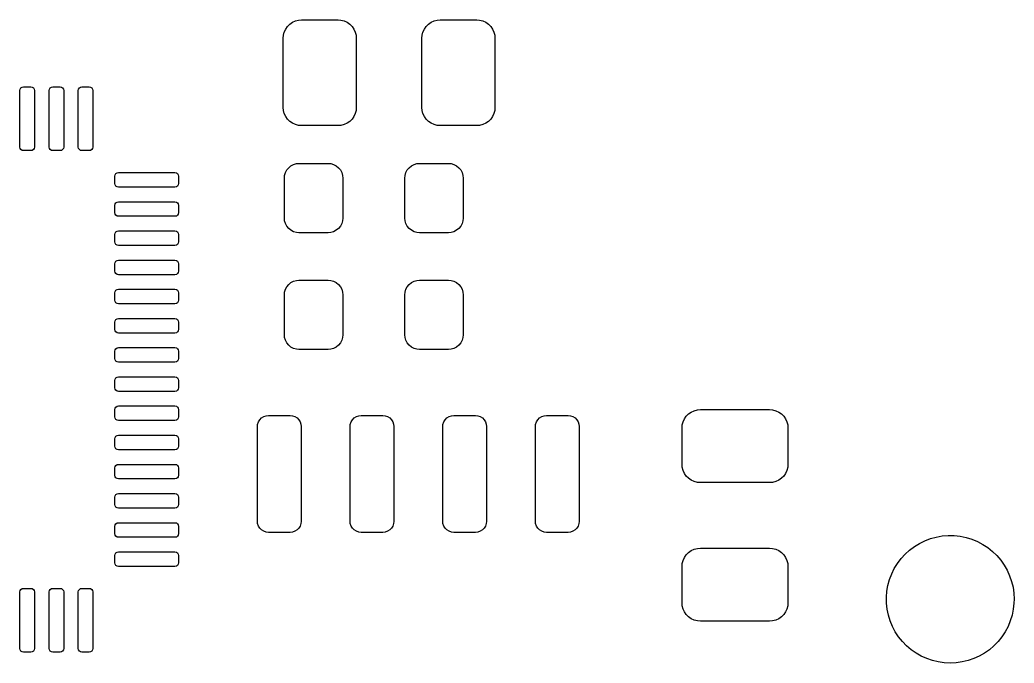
# Model space of a CAD drawing. Extents: x 92.4 to 156.4, y -90.2 to -56.2.
# Drawn here: x 126.7 to 140.32, y -79.03 to -70.21 of the extents above; entities that cross this region are included whole.
import ezdxf

# ---------------------------------------------------------------- set-up
doc = ezdxf.new("R2010")
doc.units = 0
doc.layers.add('BLACK', color=7, linetype='CONTINUOUS')

msp = doc.modelspace()

# ---------------------------------------------------------------- linework, layer by layer
at = {"layer": 'BLACK', "linetype": 'CONTINUOUS'}
for p, q in [((130.343, -70.3333), (130.368, -70.2968)), ((130.368, -70.2968), (130.4, -70.2654)), ((130.4, -70.2654), (130.436, -70.24)), ((130.436, -70.24), (130.477, -70.2215)), ((130.477, -70.2215), (130.52, -70.2105)), ((130.52, -70.2105), (130.56, -70.2072)), ((130.56, -70.2072), (131.06, -70.2072)), ((131.06, -70.2072), (131.1, -70.2105)), ((131.1, -70.2105), (131.143, -70.2215)), ((131.143, -70.2215), (131.184, -70.24)), ((131.184, -70.24), (131.22, -70.2654)), ((131.22, -70.2654), (131.252, -70.2968)), ((131.252, -70.2968), (131.277, -70.3333)), ((132.243, -70.3333), (132.268, -70.2968)), ((132.268, -70.2968), (132.3, -70.2654)), ((132.3, -70.2654), (132.336, -70.24)), ((132.336, -70.24), (132.377, -70.2215)), ((132.377, -70.2215), (132.42, -70.2105)), ((132.42, -70.2105), (132.46, -70.2072)), ((132.46, -70.2072), (132.96, -70.2072)), ((132.96, -70.2072), (133, -70.2105)), ((133, -70.2105), (133.043, -70.2215)), ((133.043, -70.2215), (133.084, -70.24)), ((133.084, -70.24), (133.12, -70.2654)), ((133.12, -70.2654), (133.152, -70.2968)), ((133.152, -70.2968), (133.177, -70.3333)), ((130.31, -70.4572), (130.313, -70.4168)), ((130.313, -70.4168), (130.324, -70.3737)), ((130.324, -70.3737), (130.343, -70.3333)), ((131.277, -70.3333), (131.296, -70.3737)), ((131.296, -70.3737), (131.307, -70.4168)), ((131.307, -70.4168), (131.31, -70.4572)), ((132.21, -70.4572), (132.213, -70.4168)), ((132.213, -70.4168), (132.224, -70.3737)), ((132.224, -70.3737), (132.243, -70.3333)), ((133.177, -70.3333), (133.196, -70.3737)), ((133.196, -70.3737), (133.207, -70.4168)), ((133.207, -70.4168), (133.21, -70.4572)), ((130.31, -71.4072), (130.31, -70.4572)), ((131.31, -70.4572), (131.31, -71.4072)), ((132.21, -71.4072), (132.21, -70.4572)), ((133.21, -70.4572), (133.21, -71.4072)), ((126.7, -71.175), (126.704, -71.1559)), ((126.7, -71.95), (126.7, -71.175)), ((126.704, -71.1559), (126.715, -71.1396)), ((126.715, -71.1396), (126.731, -71.1288)), ((126.731, -71.1288), (126.75, -71.125)), ((126.75, -71.125), (126.85, -71.125)), ((126.85, -71.125), (126.869, -71.1288)), ((126.869, -71.1288), (126.885, -71.1396)), ((126.885, -71.1396), (126.896, -71.1559)), ((126.896, -71.1559), (126.9, -71.175)), ((126.9, -71.175), (126.9, -71.95)), ((127.1, -71.175), (127.104, -71.1559)), ((127.1, -71.95), (127.1, -71.175)), ((127.104, -71.1559), (127.115, -71.1396)), ((127.115, -71.1396), (127.131, -71.1288)), ((127.131, -71.1288), (127.15, -71.125)), ((127.15, -71.125), (127.25, -71.125)), ((127.25, -71.125), (127.269, -71.1288)), ((127.269, -71.1288), (127.285, -71.1396)), ((127.285, -71.1396), (127.296, -71.1559)), ((127.296, -71.1559), (127.3, -71.175)), ((127.3, -71.175), (127.3, -71.95)), ((127.5, -71.175), (127.504, -71.1559)), ((127.5, -71.95), (127.5, -71.175)), ((127.504, -71.1559), (127.515, -71.1396)), ((127.515, -71.1396), (127.531, -71.1288)), ((127.531, -71.1288), (127.55, -71.125)), ((127.55, -71.125), (127.65, -71.125)), ((127.65, -71.125), (127.669, -71.1288)), ((127.669, -71.1288), (127.685, -71.1396)), ((127.685, -71.1396), (127.696, -71.1559)), ((127.696, -71.1559), (127.7, -71.175)), ((127.7, -71.175), (127.7, -71.95)), ((130.313, -71.4476), (130.31, -71.4072)), ((130.324, -71.4906), (130.313, -71.4476)), ((130.343, -71.531), (130.324, -71.4906)), ((130.368, -71.5675), (130.343, -71.531)), ((131.277, -71.531), (131.252, -71.5675)), ((131.296, -71.4906), (131.277, -71.531)), ((131.307, -71.4476), (131.296, -71.4906)), ((131.31, -71.4072), (131.307, -71.4476)), ((132.213, -71.4476), (132.21, -71.4072)), ((132.224, -71.4906), (132.213, -71.4476)), ((132.243, -71.531), (132.224, -71.4906)), ((132.268, -71.5675), (132.243, -71.531)), ((133.177, -71.531), (133.152, -71.5675)), ((133.196, -71.4906), (133.177, -71.531)), ((133.207, -71.4476), (133.196, -71.4906)), ((133.21, -71.4072), (133.207, -71.4476)), ((130.4, -71.599), (130.368, -71.5675)), ((130.436, -71.6243), (130.4, -71.599)), ((130.477, -71.6428), (130.436, -71.6243)), ((130.52, -71.6539), (130.477, -71.6428)), ((130.56, -71.6572), (130.52, -71.6539)), ((131.06, -71.6572), (130.56, -71.6572)), ((131.1, -71.6539), (131.06, -71.6572)), ((131.143, -71.6428), (131.1, -71.6539)), ((131.184, -71.6243), (131.143, -71.6428)), ((131.22, -71.599), (131.184, -71.6243)), ((131.252, -71.5675), (131.22, -71.599)), ((132.3, -71.599), (132.268, -71.5675)), ((132.336, -71.6243), (132.3, -71.599)), ((132.377, -71.6428), (132.336, -71.6243)), ((132.42, -71.6539), (132.377, -71.6428)), ((132.46, -71.6572), (132.42, -71.6539)), ((132.96, -71.6572), (132.46, -71.6572)), ((133, -71.6539), (132.96, -71.6572)), ((133.043, -71.6428), (133, -71.6539)), ((133.084, -71.6243), (133.043, -71.6428)), ((133.12, -71.599), (133.084, -71.6243)), ((133.152, -71.5675), (133.12, -71.599)), ((126.704, -71.9691), (126.7, -71.95)), ((126.715, -71.9854), (126.704, -71.9691)), ((126.731, -71.9962), (126.715, -71.9854)), ((126.75, -72), (126.731, -71.9962)), ((126.85, -72), (126.75, -72)), ((126.869, -71.9962), (126.85, -72)), ((126.885, -71.9854), (126.869, -71.9962)), ((126.896, -71.9691), (126.885, -71.9854)), ((126.9, -71.95), (126.896, -71.9691)), ((127.104, -71.9691), (127.1, -71.95)), ((127.115, -71.9854), (127.104, -71.9691)), ((127.131, -71.9962), (127.115, -71.9854)), ((127.15, -72), (127.131, -71.9962)), ((127.25, -72), (127.15, -72)), ((127.269, -71.9962), (127.25, -72)), ((127.285, -71.9854), (127.269, -71.9962)), ((127.296, -71.9691), (127.285, -71.9854)), ((127.3, -71.95), (127.296, -71.9691)), ((127.504, -71.9691), (127.5, -71.95)), ((127.515, -71.9854), (127.504, -71.9691)), ((127.531, -71.9962), (127.515, -71.9854)), ((127.55, -72), (127.531, -71.9962)), ((127.65, -72), (127.55, -72)), ((127.669, -71.9962), (127.65, -72)), ((127.685, -71.9854), (127.669, -71.9962)), ((127.696, -71.9691), (127.685, -71.9854)), ((127.7, -71.95), (127.696, -71.9691)), ((130.384, -72.2336), (130.415, -72.208)), ((130.415, -72.208), (130.451, -72.1893)), ((130.451, -72.1893), (130.49, -72.1782)), ((130.49, -72.1782), (130.525, -72.175)), ((130.525, -72.175), (130.925, -72.175)), ((130.925, -72.175), (130.96, -72.1782)), ((130.96, -72.1782), (130.999, -72.1893)), ((130.999, -72.1893), (131.035, -72.208)), ((131.035, -72.208), (131.066, -72.2336)), ((132.034, -72.2336), (132.065, -72.208)), ((132.065, -72.208), (132.101, -72.1893)), ((132.101, -72.1893), (132.14, -72.1782)), ((132.14, -72.1782), (132.175, -72.175)), ((132.175, -72.175), (132.575, -72.175)), ((132.575, -72.175), (132.61, -72.1782)), ((132.61, -72.1782), (132.649, -72.1893)), ((132.649, -72.1893), (132.685, -72.208)), ((132.685, -72.208), (132.716, -72.2336)), ((128, -72.35), (128.004, -72.3309)), ((128.004, -72.3309), (128.015, -72.3146)), ((128.015, -72.3146), (128.031, -72.3038)), ((128.031, -72.3038), (128.05, -72.3)), ((128.05, -72.3), (128.825, -72.3)), ((128.825, -72.3), (128.844, -72.3038)), ((128.844, -72.3038), (128.86, -72.3146)), ((128.86, -72.3146), (128.871, -72.3309)), ((128.871, -72.3309), (128.875, -72.35)), ((130.325, -72.375), (130.328, -72.3396)), ((130.328, -72.3396), (130.339, -72.3007)), ((130.339, -72.3007), (130.358, -72.2649)), ((130.358, -72.2649), (130.384, -72.2336)), ((131.066, -72.2336), (131.092, -72.2649)), ((131.092, -72.2649), (131.111, -72.3007)), ((131.111, -72.3007), (131.122, -72.3396)), ((131.122, -72.3396), (131.125, -72.375)), ((131.975, -72.375), (131.978, -72.3396)), ((131.978, -72.3396), (131.989, -72.3007)), ((131.989, -72.3007), (132.008, -72.2649)), ((132.008, -72.2649), (132.034, -72.2336)), ((132.716, -72.2336), (132.742, -72.2649)), ((132.742, -72.2649), (132.761, -72.3007)), ((132.761, -72.3007), (132.772, -72.3396)), ((132.772, -72.3396), (132.775, -72.375)), ((128, -72.45), (128, -72.35)), ((128.004, -72.4691), (128, -72.45)), ((128.015, -72.4854), (128.004, -72.4691)), ((128.871, -72.4691), (128.86, -72.4854)), ((128.875, -72.45), (128.871, -72.4691)), ((128.875, -72.35), (128.875, -72.45)), ((130.325, -72.925), (130.325, -72.375)), ((131.125, -72.375), (131.125, -72.925)), ((131.975, -72.925), (131.975, -72.375)), ((132.775, -72.375), (132.775, -72.925)), ((128.031, -72.4962), (128.015, -72.4854)), ((128.05, -72.5), (128.031, -72.4962)), ((128.825, -72.5), (128.05, -72.5)), ((128.844, -72.4962), (128.825, -72.5)), ((128.86, -72.4854), (128.844, -72.4962)), ((128, -72.75), (128.004, -72.7309)), ((128, -72.85), (128, -72.75)), ((128.004, -72.7309), (128.015, -72.7146)), ((128.015, -72.7146), (128.031, -72.7038)), ((128.031, -72.7038), (128.05, -72.7)), ((128.05, -72.7), (128.825, -72.7)), ((128.825, -72.7), (128.844, -72.7038)), ((128.844, -72.7038), (128.86, -72.7146)), ((128.86, -72.7146), (128.871, -72.7309)), ((128.871, -72.7309), (128.875, -72.75)), ((128.875, -72.75), (128.875, -72.85)), ((128.004, -72.8691), (128, -72.85)), ((128.015, -72.8854), (128.004, -72.8691)), ((128.031, -72.8962), (128.015, -72.8854)), ((128.86, -72.8854), (128.844, -72.8962)), ((128.871, -72.8691), (128.86, -72.8854)), ((128.875, -72.85), (128.871, -72.8691)), ((128.05, -72.9), (128.031, -72.8962)), ((128.825, -72.9), (128.05, -72.9)), ((128.844, -72.8962), (128.825, -72.9)), ((130.328, -72.9604), (130.325, -72.925)), ((130.339, -72.9993), (130.328, -72.9604)), ((130.358, -73.0351), (130.339, -72.9993)), ((131.111, -72.9993), (131.092, -73.0351)), ((131.122, -72.9604), (131.111, -72.9993)), ((131.125, -72.925), (131.122, -72.9604)), ((131.978, -72.9604), (131.975, -72.925)), ((131.989, -72.9993), (131.978, -72.9604)), ((132.008, -73.0351), (131.989, -72.9993)), ((132.761, -72.9993), (132.742, -73.0351)), ((132.772, -72.9604), (132.761, -72.9993)), ((132.775, -72.925), (132.772, -72.9604)), ((128, -73.15), (128.004, -73.1309)), ((128, -73.25), (128, -73.15)), ((128.004, -73.1309), (128.015, -73.1146)), ((128.015, -73.1146), (128.031, -73.1038)), ((128.031, -73.1038), (128.05, -73.1)), ((128.05, -73.1), (128.825, -73.1)), ((128.825, -73.1), (128.844, -73.1038)), ((128.844, -73.1038), (128.86, -73.1146)), ((128.86, -73.1146), (128.871, -73.1309)), ((128.871, -73.1309), (128.875, -73.15)), ((128.875, -73.15), (128.875, -73.25)), ((130.384, -73.0664), (130.358, -73.0351)), ((130.415, -73.092), (130.384, -73.0664)), ((130.451, -73.1107), (130.415, -73.092)), ((130.49, -73.1218), (130.451, -73.1107)), ((130.525, -73.125), (130.49, -73.1218)), ((130.925, -73.125), (130.525, -73.125)), ((130.96, -73.1218), (130.925, -73.125)), ((130.999, -73.1107), (130.96, -73.1218)), ((131.035, -73.092), (130.999, -73.1107)), ((131.066, -73.0664), (131.035, -73.092)), ((131.092, -73.0351), (131.066, -73.0664)), ((132.034, -73.0664), (132.008, -73.0351)), ((132.065, -73.092), (132.034, -73.0664)), ((132.101, -73.1107), (132.065, -73.092)), ((132.14, -73.1218), (132.101, -73.1107)), ((132.175, -73.125), (132.14, -73.1218)), ((132.575, -73.125), (132.175, -73.125)), ((132.61, -73.1218), (132.575, -73.125)), ((132.649, -73.1107), (132.61, -73.1218)), ((132.685, -73.092), (132.649, -73.1107)), ((132.716, -73.0664), (132.685, -73.092)), ((132.742, -73.0351), (132.716, -73.0664)), ((128.004, -73.2691), (128, -73.25)), ((128.015, -73.2854), (128.004, -73.2691)), ((128.031, -73.2962), (128.015, -73.2854)), ((128.05, -73.3), (128.031, -73.2962)), ((128.825, -73.3), (128.05, -73.3)), ((128.844, -73.2962), (128.825, -73.3)), ((128.86, -73.2854), (128.844, -73.2962)), ((128.871, -73.2691), (128.86, -73.2854)), ((128.875, -73.25), (128.871, -73.2691)), ((128, -73.55), (128.004, -73.5309)), ((128, -73.65), (128, -73.55)), ((128.004, -73.5309), (128.015, -73.5146)), ((128.015, -73.5146), (128.031, -73.5038)), ((128.031, -73.5038), (128.05, -73.5)), ((128.05, -73.5), (128.825, -73.5)), ((128.825, -73.5), (128.844, -73.5038)), ((128.844, -73.5038), (128.86, -73.5146)), ((128.86, -73.5146), (128.871, -73.5309)), ((128.871, -73.5309), (128.875, -73.55)), ((128.875, -73.55), (128.875, -73.65)), ((128.004, -73.6691), (128, -73.65)), ((128.015, -73.6854), (128.004, -73.6691)), ((128.031, -73.6962), (128.015, -73.6854)), ((128.05, -73.7), (128.031, -73.6962)), ((128.825, -73.7), (128.05, -73.7)), ((128.844, -73.6962), (128.825, -73.7)), ((128.86, -73.6854), (128.844, -73.6962)), ((128.871, -73.6691), (128.86, -73.6854)), ((128.875, -73.65), (128.871, -73.6691)), ((130.358, -73.8649), (130.384, -73.8336)), ((130.384, -73.8336), (130.415, -73.808)), ((130.415, -73.808), (130.451, -73.7893)), ((130.451, -73.7893), (130.49, -73.7782)), ((130.49, -73.7782), (130.525, -73.775)), ((130.525, -73.775), (130.925, -73.775)), ((130.925, -73.775), (130.96, -73.7782)), ((130.96, -73.7782), (130.999, -73.7893)), ((130.999, -73.7893), (131.035, -73.808)), ((131.035, -73.808), (131.066, -73.8336)), ((131.066, -73.8336), (131.092, -73.8649)), ((132.008, -73.8649), (132.034, -73.8336)), ((132.034, -73.8336), (132.065, -73.808)), ((132.065, -73.808), (132.101, -73.7893)), ((132.101, -73.7893), (132.14, -73.7782)), ((132.14, -73.7782), (132.175, -73.775)), ((132.175, -73.775), (132.575, -73.775)), ((132.575, -73.775), (132.61, -73.7782)), ((132.61, -73.7782), (132.649, -73.7893)), ((132.649, -73.7893), (132.685, -73.808)), ((132.685, -73.808), (132.716, -73.8336)), ((132.716, -73.8336), (132.742, -73.8649)), ((128, -73.95), (128.004, -73.9309)), ((128, -74.05), (128, -73.95)), ((128.004, -73.9309), (128.015, -73.9146)), ((128.015, -73.9146), (128.031, -73.9038)), ((128.031, -73.9038), (128.05, -73.9)), ((128.05, -73.9), (128.825, -73.9)), ((128.825, -73.9), (128.844, -73.9038)), ((128.844, -73.9038), (128.86, -73.9146)), ((128.86, -73.9146), (128.871, -73.9309)), ((128.871, -73.9309), (128.875, -73.95)), ((128.875, -73.95), (128.875, -74.05)), ((130.325, -73.975), (130.328, -73.9396)), ((130.325, -74.525), (130.325, -73.975)), ((130.328, -73.9396), (130.339, -73.9007)), ((130.339, -73.9007), (130.358, -73.8649)), ((131.092, -73.8649), (131.111, -73.9007)), ((131.111, -73.9007), (131.122, -73.9396)), ((131.122, -73.9396), (131.125, -73.975)), ((131.125, -73.975), (131.125, -74.525)), ((131.975, -73.975), (131.978, -73.9396)), ((131.975, -74.525), (131.975, -73.975)), ((131.978, -73.9396), (131.989, -73.9007)), ((131.989, -73.9007), (132.008, -73.8649)), ((132.742, -73.8649), (132.761, -73.9007)), ((132.761, -73.9007), (132.772, -73.9396)), ((132.772, -73.9396), (132.775, -73.975)), ((132.775, -73.975), (132.775, -74.525)), ((128.004, -74.0691), (128, -74.05)), ((128.015, -74.0854), (128.004, -74.0691)), ((128.031, -74.0962), (128.015, -74.0854)), ((128.05, -74.1), (128.031, -74.0962)), ((128.825, -74.1), (128.05, -74.1)), ((128.844, -74.0962), (128.825, -74.1)), ((128.86, -74.0854), (128.844, -74.0962)), ((128.871, -74.0691), (128.86, -74.0854)), ((128.875, -74.05), (128.871, -74.0691)), ((128, -74.35), (128.004, -74.3309)), ((128, -74.45), (128, -74.35)), ((128.004, -74.3309), (128.015, -74.3146)), ((128.015, -74.3146), (128.031, -74.3038)), ((128.031, -74.3038), (128.05, -74.3)), ((128.05, -74.3), (128.825, -74.3)), ((128.825, -74.3), (128.844, -74.3038)), ((128.844, -74.3038), (128.86, -74.3146)), ((128.86, -74.3146), (128.871, -74.3309)), ((128.871, -74.3309), (128.875, -74.35)), ((128.875, -74.35), (128.875, -74.45)), ((128.004, -74.4691), (128, -74.45)), ((128.015, -74.4854), (128.004, -74.4691)), ((128.031, -74.4962), (128.015, -74.4854)), ((128.05, -74.5), (128.031, -74.4962)), ((128.825, -74.5), (128.05, -74.5)), ((128.844, -74.4962), (128.825, -74.5)), ((128.86, -74.4854), (128.844, -74.4962)), ((128.871, -74.4691), (128.86, -74.4854)), ((128.875, -74.45), (128.871, -74.4691)), ((130.328, -74.5604), (130.325, -74.525)), ((131.125, -74.525), (131.122, -74.5604)), ((131.978, -74.5604), (131.975, -74.525)), ((132.775, -74.525), (132.772, -74.5604)), ((130.339, -74.5993), (130.328, -74.5604)), ((130.358, -74.6351), (130.339, -74.5993)), ((130.384, -74.6664), (130.358, -74.6351)), ((131.092, -74.6351), (131.066, -74.6664)), ((131.111, -74.5993), (131.092, -74.6351)), ((131.122, -74.5604), (131.111, -74.5993)), ((131.989, -74.5993), (131.978, -74.5604)), ((132.008, -74.6351), (131.989, -74.5993)), ((132.034, -74.6664), (132.008, -74.6351)), ((132.742, -74.6351), (132.716, -74.6664)), ((132.761, -74.5993), (132.742, -74.6351)), ((132.772, -74.5604), (132.761, -74.5993)), ((128, -74.75), (128.004, -74.7309)), ((128, -74.85), (128, -74.75)), ((128.004, -74.7309), (128.015, -74.7146)), ((128.015, -74.7146), (128.031, -74.7038)), ((128.031, -74.7038), (128.05, -74.7)), ((128.05, -74.7), (128.825, -74.7)), ((128.825, -74.7), (128.844, -74.7038)), ((128.844, -74.7038), (128.86, -74.7146)), ((128.86, -74.7146), (128.871, -74.7309)), ((128.871, -74.7309), (128.875, -74.75)), ((128.875, -74.75), (128.875, -74.85)), ((130.415, -74.692), (130.384, -74.6664)), ((130.451, -74.7107), (130.415, -74.692)), ((130.49, -74.7218), (130.451, -74.7107)), ((130.525, -74.725), (130.49, -74.7218)), ((130.925, -74.725), (130.525, -74.725)), ((130.96, -74.7218), (130.925, -74.725)), ((130.999, -74.7107), (130.96, -74.7218)), ((131.035, -74.692), (130.999, -74.7107)), ((131.066, -74.6664), (131.035, -74.692)), ((132.065, -74.692), (132.034, -74.6664)), ((132.101, -74.7107), (132.065, -74.692)), ((132.14, -74.7218), (132.101, -74.7107)), ((132.175, -74.725), (132.14, -74.7218)), ((132.575, -74.725), (132.175, -74.725)), ((132.61, -74.7218), (132.575, -74.725)), ((132.649, -74.7107), (132.61, -74.7218)), ((132.685, -74.692), (132.649, -74.7107)), ((132.716, -74.6664), (132.685, -74.692)), ((128.004, -74.8691), (128, -74.85)), ((128.015, -74.8854), (128.004, -74.8691)), ((128.031, -74.8962), (128.015, -74.8854)), ((128.05, -74.9), (128.031, -74.8962)), ((128.825, -74.9), (128.05, -74.9)), ((128.844, -74.8962), (128.825, -74.9)), ((128.86, -74.8854), (128.844, -74.8962)), ((128.871, -74.8691), (128.86, -74.8854)), ((128.875, -74.85), (128.871, -74.8691)), ((128, -75.15), (128.004, -75.1309)), ((128, -75.25), (128, -75.15)), ((128.004, -75.1309), (128.015, -75.1146)), ((128.015, -75.1146), (128.031, -75.1038)), ((128.031, -75.1038), (128.05, -75.1)), ((128.05, -75.1), (128.825, -75.1)), ((128.825, -75.1), (128.844, -75.1038)), ((128.844, -75.1038), (128.86, -75.1146)), ((128.86, -75.1146), (128.871, -75.1309)), ((128.871, -75.1309), (128.875, -75.15)), ((128.875, -75.15), (128.875, -75.25)), ((128.004, -75.2691), (128, -75.25)), ((128.015, -75.2854), (128.004, -75.2691)), ((128.031, -75.2962), (128.015, -75.2854)), ((128.05, -75.3), (128.031, -75.2962)), ((128.825, -75.3), (128.05, -75.3)), ((128.844, -75.2962), (128.825, -75.3)), ((128.86, -75.2854), (128.844, -75.2962)), ((128.871, -75.2691), (128.86, -75.2854)), ((128.875, -75.25), (128.871, -75.2691)), ((128, -75.55), (128.004, -75.5309)), ((128, -75.65), (128, -75.55)), ((128.004, -75.5309), (128.015, -75.5146)), ((128.015, -75.5146), (128.031, -75.5038)), ((128.031, -75.5038), (128.05, -75.5)), ((128.05, -75.5), (128.825, -75.5)), ((128.825, -75.5), (128.844, -75.5038)), ((128.844, -75.5038), (128.86, -75.5146)), ((128.86, -75.5146), (128.871, -75.5309)), ((128.871, -75.5309), (128.875, -75.55)), ((128.875, -75.55), (128.875, -75.65)), ((135.833, -75.6396), (135.865, -75.6082)), ((135.865, -75.6082), (135.901, -75.5828)), ((135.901, -75.5828), (135.942, -75.5643)), ((135.942, -75.5643), (135.985, -75.5533)), ((135.985, -75.5533), (136.025, -75.55)), ((136.025, -75.55), (136.975, -75.55)), ((136.975, -75.55), (137.015, -75.5533)), ((137.015, -75.5533), (137.058, -75.5643)), ((137.058, -75.5643), (137.099, -75.5828)), ((137.099, -75.5828), (137.135, -75.6082)), ((137.135, -75.6082), (137.167, -75.6396)), ((128.004, -75.6691), (128, -75.65)), ((128.015, -75.6854), (128.004, -75.6691)), ((128.031, -75.6962), (128.015, -75.6854)), ((128.05, -75.7), (128.031, -75.6962)), ((128.825, -75.7), (128.05, -75.7)), ((128.844, -75.6962), (128.825, -75.7)), ((128.86, -75.6854), (128.844, -75.6962)), ((128.871, -75.6691), (128.86, -75.6854)), ((128.875, -75.65), (128.871, -75.6691)), ((129.955, -75.7822), (129.958, -75.7517)), ((129.958, -75.7517), (129.969, -75.7188)), ((129.969, -75.7188), (129.987, -75.6892)), ((129.987, -75.6892), (130.012, -75.6646)), ((130.012, -75.6646), (130.041, -75.6463)), ((130.041, -75.6463), (130.074, -75.6353)), ((130.074, -75.6353), (130.105, -75.6322)), ((130.105, -75.6322), (130.405, -75.6322)), ((130.405, -75.6322), (130.435, -75.6353)), ((130.435, -75.6353), (130.468, -75.6462)), ((130.468, -75.6462), (130.498, -75.6645)), ((130.498, -75.6645), (130.523, -75.689)), ((130.523, -75.689), (130.541, -75.7185)), ((130.541, -75.7185), (130.552, -75.7515)), ((130.552, -75.7515), (130.555, -75.7822)), ((131.225, -75.7822), (131.228, -75.7517)), ((131.228, -75.7517), (131.239, -75.7188)), ((131.239, -75.7188), (131.257, -75.6892)), ((131.257, -75.6892), (131.282, -75.6646)), ((131.282, -75.6646), (131.311, -75.6463)), ((131.311, -75.6463), (131.344, -75.6353)), ((131.344, -75.6353), (131.375, -75.6322)), ((131.375, -75.6322), (131.675, -75.6322)), ((131.675, -75.6322), (131.705, -75.6353)), ((131.705, -75.6353), (131.738, -75.6462)), ((131.738, -75.6462), (131.768, -75.6645)), ((131.768, -75.6645), (131.793, -75.689)), ((131.793, -75.689), (131.811, -75.7185)), ((131.811, -75.7185), (131.822, -75.7515)), ((131.822, -75.7515), (131.825, -75.7822)), ((132.495, -75.7822), (132.498, -75.7517)), ((132.498, -75.7517), (132.509, -75.7188)), ((132.509, -75.7188), (132.527, -75.6892)), ((132.527, -75.6892), (132.552, -75.6646)), ((132.552, -75.6646), (132.581, -75.6463)), ((132.581, -75.6463), (132.614, -75.6353)), ((132.614, -75.6353), (132.645, -75.6322)), ((132.645, -75.6322), (132.945, -75.6322)), ((132.945, -75.6322), (132.975, -75.6353)), ((132.975, -75.6353), (133.008, -75.6462)), ((133.008, -75.6462), (133.038, -75.6645)), ((133.038, -75.6645), (133.063, -75.689)), ((133.063, -75.689), (133.081, -75.7185)), ((133.081, -75.7185), (133.092, -75.7515)), ((133.092, -75.7515), (133.095, -75.7822)), ((133.765, -75.7822), (133.768, -75.7517)), ((133.768, -75.7517), (133.779, -75.7188)), ((133.779, -75.7188), (133.797, -75.6892)), ((133.797, -75.6892), (133.822, -75.6646)), ((133.822, -75.6646), (133.851, -75.6463)), ((133.851, -75.6463), (133.884, -75.6353)), ((133.884, -75.6353), (133.915, -75.6322)), ((133.915, -75.6322), (134.215, -75.6322)), ((134.215, -75.6322), (134.245, -75.6353)), ((134.245, -75.6353), (134.278, -75.6462)), ((134.278, -75.6462), (134.308, -75.6645)), ((134.308, -75.6645), (134.333, -75.689)), ((134.333, -75.689), (134.351, -75.7185)), ((134.351, -75.7185), (134.362, -75.7515)), ((134.362, -75.7515), (134.365, -75.7822)), ((135.778, -75.7596), (135.789, -75.7165)), ((135.789, -75.7165), (135.808, -75.6761)), ((135.808, -75.6761), (135.833, -75.6396)), ((137.167, -75.6396), (137.192, -75.6761)), ((137.192, -75.6761), (137.211, -75.7165)), ((137.211, -75.7165), (137.222, -75.7596)), ((129.955, -77.0822), (129.955, -75.7822)), ((130.555, -75.7822), (130.555, -77.0822)), ((131.225, -77.0822), (131.225, -75.7822)), ((131.825, -75.7822), (131.825, -77.0822)), ((132.495, -77.0822), (132.495, -75.7822)), ((133.095, -75.7822), (133.095, -77.0822)), ((133.765, -77.0822), (133.765, -75.7822)), ((134.365, -75.7822), (134.365, -77.0822)), ((135.775, -75.8), (135.778, -75.7596)), ((135.775, -76.3), (135.775, -75.8)), ((137.222, -75.7596), (137.225, -75.8)), ((137.225, -75.8), (137.225, -76.3)), ((128, -75.95), (128.004, -75.9309)), ((128, -76.05), (128, -75.95)), ((128.004, -75.9309), (128.015, -75.9146)), ((128.015, -75.9146), (128.031, -75.9038)), ((128.031, -75.9038), (128.05, -75.9)), ((128.05, -75.9), (128.825, -75.9)), ((128.825, -75.9), (128.844, -75.9038)), ((128.844, -75.9038), (128.86, -75.9146)), ((128.86, -75.9146), (128.871, -75.9309)), ((128.871, -75.9309), (128.875, -75.95)), ((128.875, -75.95), (128.875, -76.05)), ((128.004, -76.0691), (128, -76.05)), ((128.015, -76.0854), (128.004, -76.0691)), ((128.031, -76.0962), (128.015, -76.0854)), ((128.05, -76.1), (128.031, -76.0962)), ((128.825, -76.1), (128.05, -76.1)), ((128.844, -76.0962), (128.825, -76.1)), ((128.86, -76.0854), (128.844, -76.0962)), ((128.871, -76.0691), (128.86, -76.0854)), ((128.875, -76.05), (128.871, -76.0691)), ((128, -76.35), (128.004, -76.3309)), ((128, -76.45), (128, -76.35)), ((128.004, -76.3309), (128.015, -76.3146)), ((128.015, -76.3146), (128.031, -76.3038)), ((128.031, -76.3038), (128.05, -76.3)), ((128.05, -76.3), (128.825, -76.3)), ((128.825, -76.3), (128.844, -76.3038)), ((128.844, -76.3038), (128.86, -76.3146)), ((128.86, -76.3146), (128.871, -76.3309)), ((128.871, -76.3309), (128.875, -76.35)), ((128.875, -76.35), (128.875, -76.45)), ((135.778, -76.3404), (135.775, -76.3)), ((135.789, -76.3835), (135.778, -76.3404)), ((135.808, -76.4239), (135.789, -76.3835)), ((135.833, -76.4604), (135.808, -76.4239)), ((137.192, -76.4239), (137.167, -76.4604)), ((137.211, -76.3835), (137.192, -76.4239)), ((137.222, -76.3404), (137.211, -76.3835)), ((137.225, -76.3), (137.222, -76.3404)), ((128.004, -76.4691), (128, -76.45)), ((128.015, -76.4854), (128.004, -76.4691)), ((128.031, -76.4962), (128.015, -76.4854)), ((128.05, -76.5), (128.031, -76.4962)), ((128.825, -76.5), (128.05, -76.5)), ((128.844, -76.4962), (128.825, -76.5)), ((128.86, -76.4854), (128.844, -76.4962)), ((128.871, -76.4691), (128.86, -76.4854)), ((128.875, -76.45), (128.871, -76.4691)), ((135.865, -76.4918), (135.833, -76.4604)), ((135.901, -76.5172), (135.865, -76.4918)), ((135.942, -76.5357), (135.901, -76.5172)), ((135.985, -76.5467), (135.942, -76.5357)), ((136.025, -76.55), (135.985, -76.5467)), ((136.975, -76.55), (136.025, -76.55)), ((137.015, -76.5467), (136.975, -76.55)), ((137.058, -76.5357), (137.015, -76.5467)), ((137.099, -76.5172), (137.058, -76.5357)), ((137.135, -76.4918), (137.099, -76.5172)), ((137.167, -76.4604), (137.135, -76.4918)), ((128.015, -76.7146), (128.031, -76.7038)), ((128.031, -76.7038), (128.05, -76.7)), ((128.05, -76.7), (128.825, -76.7)), ((128.825, -76.7), (128.844, -76.7038)), ((128.844, -76.7038), (128.86, -76.7146)), ((128, -76.75), (128.004, -76.7309)), ((128, -76.85), (128, -76.75)), ((128.004, -76.7309), (128.015, -76.7146)), ((128.86, -76.7146), (128.871, -76.7309)), ((128.871, -76.7309), (128.875, -76.75)), ((128.875, -76.75), (128.875, -76.85)), ((128.004, -76.8691), (128, -76.85)), ((128.015, -76.8854), (128.004, -76.8691)), ((128.031, -76.8962), (128.015, -76.8854)), ((128.05, -76.9), (128.031, -76.8962)), ((128.825, -76.9), (128.05, -76.9)), ((128.844, -76.8962), (128.825, -76.9)), ((128.86, -76.8854), (128.844, -76.8962)), ((128.871, -76.8691), (128.86, -76.8854)), ((128.875, -76.85), (128.871, -76.8691)), ((128.004, -77.1309), (128.015, -77.1146)), ((128.015, -77.1146), (128.031, -77.1038)), ((128.031, -77.1038), (128.05, -77.1)), ((128.05, -77.1), (128.825, -77.1)), ((128.825, -77.1), (128.844, -77.1038)), ((128.844, -77.1038), (128.86, -77.1146)), ((128.86, -77.1146), (128.871, -77.1309)), ((129.958, -77.1128), (129.955, -77.0822)), ((129.969, -77.1458), (129.958, -77.1128)), ((130.552, -77.1126), (130.541, -77.1456)), ((130.555, -77.0822), (130.552, -77.1126)), ((131.228, -77.1128), (131.225, -77.0822)), ((131.239, -77.1458), (131.228, -77.1128)), ((131.822, -77.1126), (131.811, -77.1456)), ((131.825, -77.0822), (131.822, -77.1126)), ((132.498, -77.1128), (132.495, -77.0822)), ((132.509, -77.1458), (132.498, -77.1128)), ((133.092, -77.1126), (133.081, -77.1456)), ((133.095, -77.0822), (133.092, -77.1126)), ((133.768, -77.1128), (133.765, -77.0822)), ((133.779, -77.1458), (133.768, -77.1128)), ((134.362, -77.1126), (134.351, -77.1456)), ((134.365, -77.0822), (134.362, -77.1126)), ((128, -77.15), (128.004, -77.1309)), ((128, -77.25), (128, -77.15)), ((128.004, -77.2691), (128, -77.25)), ((128.871, -77.1309), (128.875, -77.15)), ((128.875, -77.25), (128.871, -77.2691)), ((128.875, -77.15), (128.875, -77.25)), ((129.987, -77.1753), (129.969, -77.1458)), ((130.012, -77.1999), (129.987, -77.1753)), ((130.042, -77.2181), (130.012, -77.1999)), ((130.075, -77.2291), (130.042, -77.2181)), ((130.105, -77.2322), (130.075, -77.2291)), ((130.405, -77.2322), (130.105, -77.2322)), ((130.436, -77.229), (130.405, -77.2322)), ((130.469, -77.218), (130.436, -77.229)), ((130.498, -77.1997), (130.469, -77.218)), ((130.523, -77.1751), (130.498, -77.1997)), ((130.541, -77.1456), (130.523, -77.1751)), ((131.257, -77.1753), (131.239, -77.1458)), ((131.282, -77.1999), (131.257, -77.1753)), ((131.312, -77.2181), (131.282, -77.1999)), ((131.345, -77.2291), (131.312, -77.2181)), ((131.375, -77.2322), (131.345, -77.2291)), ((131.675, -77.2322), (131.375, -77.2322)), ((131.706, -77.229), (131.675, -77.2322)), ((131.739, -77.218), (131.706, -77.229)), ((131.768, -77.1997), (131.739, -77.218)), ((131.793, -77.1751), (131.768, -77.1997)), ((131.811, -77.1456), (131.793, -77.1751)), ((132.527, -77.1753), (132.509, -77.1458)), ((132.552, -77.1999), (132.527, -77.1753)), ((132.582, -77.2181), (132.552, -77.1999)), ((132.615, -77.2291), (132.582, -77.2181)), ((132.645, -77.2322), (132.615, -77.2291)), ((132.945, -77.2322), (132.645, -77.2322)), ((132.976, -77.229), (132.945, -77.2322)), ((133.009, -77.218), (132.976, -77.229)), ((133.038, -77.1997), (133.009, -77.218)), ((133.063, -77.1751), (133.038, -77.1997)), ((133.081, -77.1456), (133.063, -77.1751)), ((133.797, -77.1753), (133.779, -77.1458)), ((133.822, -77.1999), (133.797, -77.1753)), ((133.852, -77.2181), (133.822, -77.1999)), ((133.885, -77.2291), (133.852, -77.2181)), ((133.915, -77.2322), (133.885, -77.2291)), ((134.215, -77.2322), (133.915, -77.2322)), ((134.246, -77.229), (134.215, -77.2322)), ((134.279, -77.218), (134.246, -77.229)), ((134.308, -77.1997), (134.279, -77.218)), ((134.333, -77.1751), (134.308, -77.1997)), ((134.351, -77.1456), (134.333, -77.1751)), ((128.015, -77.2854), (128.004, -77.2691)), ((128.031, -77.2962), (128.015, -77.2854)), ((128.05, -77.3), (128.031, -77.2962)), ((128.825, -77.3), (128.05, -77.3)), ((128.844, -77.2962), (128.825, -77.3)), ((128.86, -77.2854), (128.844, -77.2962)), ((128.871, -77.2691), (128.86, -77.2854)), ((138.958, -77.4263), (139.028, -77.3832)), ((139.028, -77.3832), (139.102, -77.347)), ((139.102, -77.347), (139.18, -77.3178)), ((139.18, -77.3178), (139.259, -77.2961)), ((139.259, -77.2961), (139.34, -77.2819)), ((139.34, -77.2819), (139.423, -77.2754)), ((139.423, -77.2754), (139.505, -77.2767)), ((139.505, -77.2767), (139.587, -77.2858)), ((139.587, -77.2858), (139.668, -77.3025)), ((139.668, -77.3025), (139.746, -77.3267)), ((139.746, -77.3267), (139.823, -77.3583)), ((139.823, -77.3583), (139.895, -77.3969)), ((128.004, -77.5309), (128.015, -77.5146)), ((128.015, -77.5146), (128.031, -77.5038)), ((128.031, -77.5038), (128.05, -77.5)), ((128.05, -77.5), (128.825, -77.5)), ((128.825, -77.5), (128.844, -77.5038)), ((128.844, -77.5038), (128.86, -77.5146)), ((128.86, -77.5146), (128.871, -77.5309)), ((135.833, -77.5396), (135.865, -77.5082)), ((135.865, -77.5082), (135.901, -77.4828)), ((135.901, -77.4828), (135.942, -77.4643)), ((135.942, -77.4643), (135.985, -77.4533)), ((135.985, -77.4533), (136.025, -77.45)), ((136.025, -77.45), (136.975, -77.45)), ((136.975, -77.45), (137.015, -77.4533)), ((137.015, -77.4533), (137.058, -77.4643)), ((137.058, -77.4643), (137.099, -77.4828)), ((137.099, -77.4828), (137.135, -77.5082)), ((137.135, -77.5082), (137.167, -77.5396)), ((138.831, -77.5313), (138.892, -77.4758)), ((138.892, -77.4758), (138.958, -77.4263)), ((139.895, -77.3969), (139.964, -77.4421)), ((139.964, -77.4421), (140.029, -77.4937)), ((140.029, -77.4937), (140.088, -77.551)), ((128, -77.55), (128.004, -77.5309)), ((128, -77.65), (128, -77.55)), ((128.004, -77.6691), (128, -77.65)), ((128.871, -77.5309), (128.875, -77.55)), ((128.875, -77.65), (128.871, -77.6691)), ((128.875, -77.55), (128.875, -77.65)), ((135.775, -77.7), (135.778, -77.6596)), ((135.778, -77.6596), (135.789, -77.6165)), ((135.789, -77.6165), (135.808, -77.5761)), ((135.808, -77.5761), (135.833, -77.5396)), ((137.167, -77.5396), (137.192, -77.5761)), ((137.192, -77.5761), (137.211, -77.6165)), ((137.211, -77.6165), (137.222, -77.6596)), ((137.222, -77.6596), (137.225, -77.7)), ((138.683, -77.7285), (138.726, -77.6582)), ((138.726, -77.6582), (138.776, -77.5923)), ((138.776, -77.5923), (138.831, -77.5313)), ((140.088, -77.551), (140.141, -77.6137)), ((140.141, -77.6137), (140.189, -77.6812)), ((128.015, -77.6854), (128.004, -77.6691)), ((128.031, -77.6962), (128.015, -77.6854)), ((128.05, -77.7), (128.031, -77.6962)), ((128.825, -77.7), (128.05, -77.7)), ((128.844, -77.6962), (128.825, -77.7)), ((128.86, -77.6854), (128.844, -77.6962)), ((128.871, -77.6691), (128.86, -77.6854)), ((135.775, -78.2), (135.775, -77.7)), ((137.225, -77.7), (137.225, -78.2)), ((138.647, -77.8025), (138.683, -77.7285)), ((140.189, -77.6812), (140.23, -77.7528)), ((140.23, -77.7528), (140.264, -77.8279)), ((138.596, -77.9591), (138.618, -77.8796)), ((138.618, -77.8796), (138.647, -77.8025)), ((140.264, -77.8279), (140.29, -77.9059)), ((140.29, -77.9059), (140.31, -77.986)), ((126.7, -78.05), (126.704, -78.0309)), ((126.7, -78.825), (126.7, -78.05)), ((126.704, -78.0309), (126.715, -78.0146)), ((126.715, -78.0146), (126.731, -78.0038)), ((126.731, -78.0038), (126.75, -78)), ((126.75, -78), (126.85, -78)), ((126.85, -78), (126.869, -78.0038)), ((126.869, -78.0038), (126.885, -78.0146)), ((126.885, -78.0146), (126.896, -78.0309)), ((126.896, -78.0309), (126.9, -78.05)), ((126.9, -78.05), (126.9, -78.825)), ((127.1, -78.05), (127.104, -78.0309)), ((127.1, -78.825), (127.1, -78.05)), ((127.104, -78.0309), (127.115, -78.0146)), ((127.115, -78.0146), (127.131, -78.0038)), ((127.131, -78.0038), (127.15, -78)), ((127.15, -78), (127.25, -78)), ((127.25, -78), (127.269, -78.0038)), ((127.269, -78.0038), (127.285, -78.0146)), ((127.285, -78.0146), (127.296, -78.0309)), ((127.296, -78.0309), (127.3, -78.05)), ((127.3, -78.05), (127.3, -78.825)), ((127.5, -78.05), (127.504, -78.0309)), ((127.5, -78.825), (127.5, -78.05)), ((127.504, -78.0309), (127.515, -78.0146)), ((127.515, -78.0146), (127.531, -78.0038)), ((127.531, -78.0038), (127.55, -78)), ((127.55, -78), (127.65, -78)), ((127.65, -78), (127.669, -78.0038)), ((127.669, -78.0038), (127.685, -78.0146)), ((127.685, -78.0146), (127.696, -78.0309)), ((127.696, -78.0309), (127.7, -78.05)), ((127.7, -78.05), (127.7, -78.825)), ((138.575, -78.1225), (138.582, -78.0403)), ((138.582, -78.0403), (138.596, -77.9591)), ((140.31, -77.986), (140.321, -78.0677)), ((140.321, -78.0677), (140.325, -78.15)), ((135.778, -78.2404), (135.775, -78.2)), ((137.225, -78.2), (137.222, -78.2404)), ((138.577, -78.2049), (138.575, -78.1225)), ((138.586, -78.2869), (138.577, -78.2049)), ((140.323, -78.2049), (140.314, -78.2869)), ((140.325, -78.15), (140.323, -78.2049)), ((135.789, -78.2835), (135.778, -78.2404)), ((135.808, -78.3239), (135.789, -78.2835)), ((135.833, -78.3604), (135.808, -78.3239)), ((137.192, -78.3239), (137.167, -78.3604)), ((137.211, -78.2835), (137.192, -78.3239)), ((137.222, -78.2404), (137.211, -78.2835)), ((138.602, -78.3676), (138.586, -78.2869)), ((140.314, -78.2869), (140.298, -78.3676)), ((135.865, -78.3918), (135.833, -78.3604)), ((135.901, -78.4172), (135.865, -78.3918)), ((135.942, -78.4357), (135.901, -78.4172)), ((135.985, -78.4467), (135.942, -78.4357)), ((136.025, -78.45), (135.985, -78.4467)), ((136.975, -78.45), (136.025, -78.45)), ((137.015, -78.4467), (136.975, -78.45)), ((137.058, -78.4357), (137.015, -78.4467)), ((137.099, -78.4172), (137.058, -78.4357)), ((137.135, -78.3918), (137.099, -78.4172)), ((137.167, -78.3604), (137.135, -78.3918)), ((138.627, -78.4464), (138.602, -78.3676)), ((138.658, -78.5226), (138.627, -78.4464)), ((140.273, -78.4464), (140.242, -78.5226)), ((140.298, -78.3676), (140.273, -78.4464)), ((138.697, -78.5954), (138.658, -78.5226)), ((138.742, -78.6643), (138.697, -78.5954)), ((140.203, -78.5954), (140.158, -78.6643)), ((140.242, -78.5226), (140.203, -78.5954)), ((138.794, -78.7286), (138.742, -78.6643)), ((138.851, -78.7878), (138.794, -78.7286)), ((140.106, -78.7286), (140.049, -78.7878)), ((140.158, -78.6643), (140.106, -78.7286)), ((126.704, -78.8441), (126.7, -78.825)), ((126.715, -78.8604), (126.704, -78.8441)), ((126.731, -78.8712), (126.715, -78.8604)), ((126.75, -78.875), (126.731, -78.8712)), ((126.85, -78.875), (126.75, -78.875)), ((126.869, -78.8712), (126.85, -78.875)), ((126.885, -78.8604), (126.869, -78.8712)), ((126.896, -78.8441), (126.885, -78.8604)), ((126.9, -78.825), (126.896, -78.8441)), ((127.104, -78.8441), (127.1, -78.825)), ((127.115, -78.8604), (127.104, -78.8441)), ((127.131, -78.8712), (127.115, -78.8604)), ((127.15, -78.875), (127.131, -78.8712)), ((127.25, -78.875), (127.15, -78.875)), ((127.269, -78.8712), (127.25, -78.875)), ((127.285, -78.8604), (127.269, -78.8712)), ((127.296, -78.8441), (127.285, -78.8604)), ((127.3, -78.825), (127.296, -78.8441)), ((127.504, -78.8441), (127.5, -78.825)), ((127.515, -78.8604), (127.504, -78.8441)), ((127.531, -78.8712), (127.515, -78.8604)), ((127.55, -78.875), (127.531, -78.8712)), ((127.65, -78.875), (127.55, -78.875)), ((127.669, -78.8712), (127.65, -78.875)), ((127.685, -78.8604), (127.669, -78.8712)), ((127.696, -78.8441), (127.685, -78.8604)), ((127.7, -78.825), (127.696, -78.8441)), ((138.914, -78.8414), (138.851, -78.7878)), ((138.981, -78.8888), (138.914, -78.8414)), ((139.986, -78.8414), (139.919, -78.8888)), ((140.049, -78.7878), (139.986, -78.8414)), ((139.053, -78.9296), (138.981, -78.8888)), ((139.128, -78.9636), (139.053, -78.9296)), ((139.206, -78.9903), (139.128, -78.9636)), ((139.286, -79.0095), (139.206, -78.9903)), ((139.368, -79.0211), (139.286, -79.0095)), ((139.45, -79.025), (139.368, -79.0211)), ((139.532, -79.0211), (139.45, -79.025)), ((139.614, -79.0095), (139.532, -79.0211)), ((139.694, -78.9903), (139.614, -79.0095)), ((139.772, -78.9636), (139.694, -78.9903)), ((139.847, -78.9296), (139.772, -78.9636)), ((139.919, -78.8888), (139.847, -78.9296))]:
    msp.add_line(p, q, dxfattribs=at)

doc.saveas('drawing.dxf')
